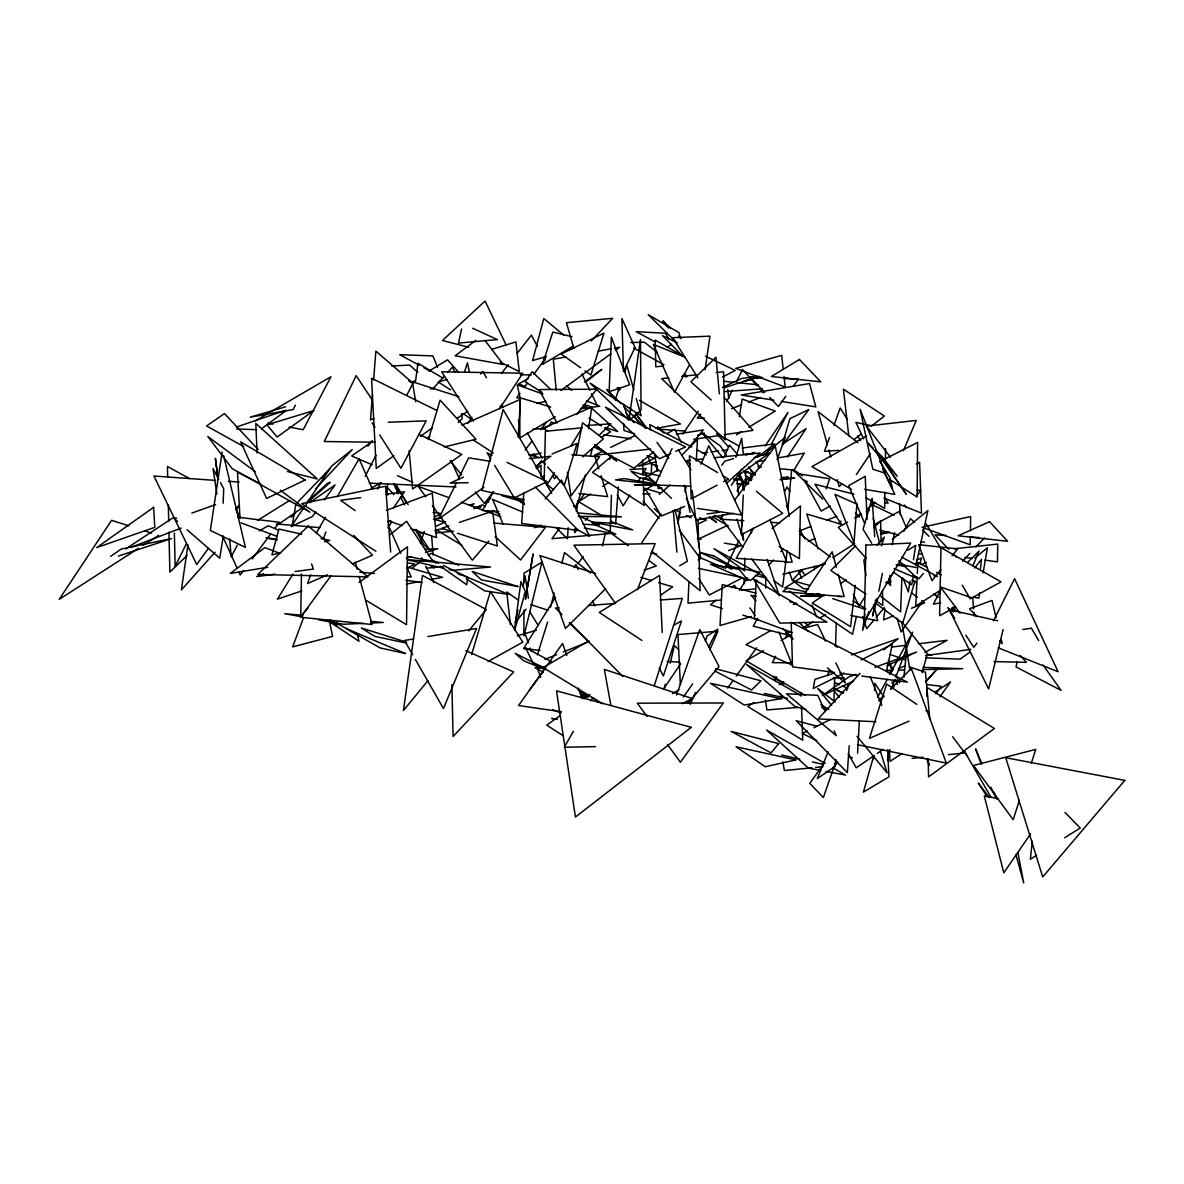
<?xml version="1.0" encoding="UTF-8"?>
<svg xmlns="http://www.w3.org/2000/svg" width="1184" height="1184" viewBox="0 0 1184 1184"><rect width="100%" height="100%" fill="white"/><g stroke="black" fill="none" stroke-linecap="round" stroke-linejoin="round"><path stroke-width="1.5" d="M523.935 610.1L523.92 635.926L542.006 562.06L523.964 573.219L523.964 582.439M540.97 476.382L540.999 465.371L536.648 468.672M750.612 480.512L750.686 473.26L750.982 480.497M301.432 573.944L300.766 616.376L308.018 608.058M884.907 492.13L884.67 508.439L865.682 497.546M885.41 459.496L885.573 448.618M970.318 537.758L970.214 544.818L922.099 527.294L970.643 516.564L970.436 530.698M544.181 480.66L545.395 431.272L582.054 427.824L570.629 446.427M872.963 756.147L872.874 759.788L874.532 756.62M874.606 690.494L874.784 683.212L883.93 697.006M833.921 701.224L834.631 677.514M835.549 646.508L836.259 622.799M611.432 495.178L610.174 533.555L551.951 538.69L559.544 528.227M744.026 583.83L744.233 578.325M744.499 570.969L744.958 558.093M223.14 503.244L223.702 488.755L220.416 482.539M901.912 577.659L900.595 611.876L880.852 596.307M688.94 581.64L688.008 603.144L720.775 600.081M387.035 495.06L387.553 484.123M743.271 495.164L741.376 534.62L782.698 513.353L756.413 491.286M743.537 489.791L743.966 480.822L748.11 484.315M917.141 576.978L915.75 606.06L940.081 590.416M917.319 573.337L917.852 562.43L927.22 567.432M696.296 461.138L697.435 439.471L681.806 455.233M857.586 753.187L859.347 720.745M651.096 474.902L651.822 462.618M518.163 437.281L520.324 401.124M568.187 527.738L567.432 538.779L556.228 527.783M849.224 745.713L847.359 772.619L796.151 720.686L816.99 726.206M523.816 492.825L521.67 523.535L578.354 530.373L535.375 487.068M618.374 486.979L615.636 523.876L611.003 521.093M372.486 394.538L370.503 419.876L373.937 418.529M373.611 380.079L375.876 351.13L412.18 382.521M787.967 508.913L791.608 470.329M903.925 677.174L906.663 649.72M814.311 569.726L814.666 566.218M1032.33 841.158L1030.346 859.214L1036.577 855.322M855.233 585.325L850.6 626.706L812.224 602.967L824.079 594.901M980.456 568.483L981.492 559.366L974.624 567.994M882.361 573.396L878.839 591.201M787.168 550.693L782.654 587.027L774.01 580.752M415.54 381.307L417.908 363.222L442.949 378.14M576.371 511.488L577.748 500.817M514.448 630.258L520.916 581.581L525.311 591.452L514.685 630.302M864.808 614.111L862.603 630.317L868.849 611.566M885.04 608.961L883.501 619.913L893.372 615.813M629.118 419.092L640.455 339.482L641.077 409.99L630.214 419.684M187.945 544.818L181.389 589.913L215.014 552.218M337.188 622.207L336.656 625.848L328.841 620.934M705.102 369.704L709.971 336.152L672.63 337.677L697.938 377.859M835.874 759.477L834.824 766.596L817.315 778.569L828.09 751.825M222.118 452.11L210.352 530.447L245.414 547.378L223.672 455.677M588.537 428.682L591.808 407.148L543.027 428.09L547.63 431.139M739.319 416.946L742.161 399.052L775.209 411.07L748.865 427.217M910.037 581.211L908.335 591.956L903.185 578.354M913.441 559.706L915.706 545.38L907.921 550.205M223.273 536.248L219.721 558.167L187.116 529.796M979.73 592.71L978.798 598.112L973.337 597.195M983.12 572.923L987.426 547.733L974.698 558.197M295.867 504.177L292.315 524.778L303.444 508.173M892.307 544.699L894.542 532.608M576.149 455.085L582.558 422.777L603.396 438.864L582.661 456.861M875.908 600.007L872.593 616.02L877.048 598.29M517.941 610.012L515.292 622.592L526.14 609.183M522.854 586.642L525.119 575.868L528.39 598.275M856.402 616.45L852.554 634.284L789.18 591.156M886.505 671.21L892.366 644.155L861.182 659.976M913.589 575.986L911.665 584.822L893.594 572.301M915.913 565.375L927.886 510.57L892.322 539.356M461.568 329.019L458.474 343.079L497.472 339.601L472.668 328.264M887.408 760.409L889.806 749.59M1017.263 661.575L1016.05 666.932L1061.042 690.361L1043.045 664.964M677.766 523.358L680.164 512.835M684.974 491.819L686.172 486.565M602.478 545.824L605.394 533.318M664.076 689.473L665.304 684.204M670.248 663.129L674.377 645.576L678.476 649.291M680.815 507.314L678.314 517.645L692.64 515.78M1003.1 629.622L988.64 688.925L949.302 609.686L997.683 620.786M846.752 690.435L848.499 683.553M550.56 607.111L554.171 593.051M561.838 563.184L564.546 552.632L590.387 572.938M585.355 474.962L576.49 508.395L573.618 506.056M590.49 455.618L592.355 448.573M922.129 672.704L927.427 653.731L901.675 621.659L909.993 669.966M873.422 757.05L863.402 792.126L888.932 776.852L887.645 749.576M914.951 580.944L902.741 623.258L875.997 603.47M920.027 563.318L921.552 558.019L916.49 560.062M782.461 444.118L789.906 418.707L808.761 409.575L783.038 444.37M428.356 439.619L440.108 400.162L476.012 439.249L444.207 446.93M471.617 654.574L490.398 591.512L522.854 642.142L488.03 661.516M735.871 457.231L741.658 438.184L743.389 454.434M881.518 545.868L884.241 537.077L877.033 545.217M537.432 654.796L547.6 622.074M654.352 685.403L682.28 598.364L660.228 600.051M1019.394 800.369L1013.193 819.713L973.485 765.486L1035.748 749.398L1031.249 763.458M464.631 371.584L467.458 362.852L469.338 371.776M420.379 543.397L424.227 531.468M826.195 488.933L829.673 478.78L796.654 473.496L822.732 499.071M615.31 399.334L619.38 387.553M624.604 372.398L626.928 365.664L633.81 389.847M827.483 675.65L829.259 670.529M835.919 761.564L823.339 797.557L809.812 783.364L824.76 762.392M310.608 574.936L307.559 583.534L327.539 574.817M323.424 538.809L325.866 531.927M676.523 695.023L699.774 629.607L718.999 666.488L688.067 703.222M777.192 459.555L785.244 437.31L763.029 455.455M829.496 437.503L824.449 451.385L838.686 450.32M833.906 425.352L840.211 408.006L846.989 418.855M705.294 641.003L707.144 635.956L717.756 629.207L708.535 647.174M303.637 617.5L292.67 646.878L332.586 636.385L329.285 620.416M891.36 688.94L894.586 680.356M895.874 676.908L912.598 632.226L889.88 674.421M637.466 589.632L655.137 543.574L573.885 545.188L615.636 603.648M972.848 565.952L979.094 551.063L967.506 562.474M549.672 425.382L551.108 422.022L554.512 423.25M903.451 450.616L916.238 420.453L866.348 426.107L890.486 457.202M700.972 464.232L708.816 445.746L741.717 514.981L697.317 508.38M709.852 649.794L717.978 631.19L677.944 634.565L680.356 684.456M690.287 704.302L695.452 692.522M672.068 448.529L655.063 485.026L690.775 486.224M724.06 456.684L729.462 445.154L737.721 454.671M725.333 568.542L738.964 540.407M456.491 482.598L438.642 518.888L483.842 487.364M458.104 479.298L468.657 457.853L490.265 461.301M726.769 401.465L732.289 390.246M736.241 382.24L742.56 369.438L757.153 385.91M186.48 543.5L175.128 566.366L174.374 533.096M295.378 405.15L293.173 409.575L250.238 417.168L285.522 406.793M993.48 620.697L1014.599 578.695L1058.096 671.742L998.29 647.84M940.644 589.854L933.421 604.106L940.673 602.863M377.548 488.948L380.863 482.406M365.19 476.323L375.994 455.248M406.778 395.264L414.267 380.686M237.2 545.262L231.191 556.894L229.666 538.972M766.226 454.168L769.556 447.759M771.228 444.548L787.952 412.491L765.101 445.968M784.533 491.626L787.02 486.905L789.861 491.493M775.727 656.188L772.308 662.626L792.362 662.877M785.14 638.472L787.7 633.632M903.806 531.409L910.6 518.666L914.551 522.455M877.64 697.154L887.26 679.29M689.414 364.85L674.51 392.363L653.302 344.381L685.299 357.287M757.671 618.24L753.276 626.158L789.595 635.482M753.438 528.197L736.211 558.315L786.576 561.734L769.896 519.421M316.335 533.037L325.437 517.245M337.262 496.703L359.078 458.785L372.486 489.184M573.441 731.253L564.25 747.252L595.611 746.616M590.905 700.869L592.74 697.672L598.379 702.452M493.61 491.612L482.347 510.408L498.893 511.592M722.802 514.655L720.908 517.808L742.901 547.215M737.084 491.034L741.835 483.161L744.129 490.102M546.816 485.159L554.438 472.771M629.873 494.956L623.184 505.849L617.204 494.779M638.457 480.956L640.366 477.848M642.276 474.74L646.094 468.524L629.77 469.53M292.996 574.077L277.441 599.134L301.831 590.905M555.548 597.254L523.506 648.625L540.022 650.401M574.003 567.669L575.942 564.546L578.206 569.519M739.526 590.328L747.282 577.925M864.808 597.002L859.007 606.06L853.472 594.353M731.416 485.233L741.776 469.278M499.559 408.776L522.795 373.226L441.676 371.806L473.452 421.178M832.678 769.408L837.739 761.682M787.301 457.083L806.067 428.667L782.298 444.192M641.55 542.968L660.761 514.048M387.804 527.872L391.815 521.892M306.478 503.629L329.759 468.908L297.11 502.874M856.343 474.621L870.284 453.798M393.192 508.484L404.425 491.789L386.191 494.216M682.754 434.158L698.264 411.248M663.484 689.088L680.682 663.75M935.878 693.854L941.102 686.246L926.835 684.559M1030.613 833.847L1003.78 872.786L984.289 795.885L998.482 798.667M467.917 423.236L471.957 417.39M920.723 603.796L901.128 631.99L897.028 618.122M889.791 577.614L892.988 573.13M315.743 511.947L312.517 516.446L291.131 526.658M324.342 499.944L335.072 484.952L309.453 502.786M683.316 697.021L692.729 683.893M939.904 696.754L950.515 681.969L935.419 691.885M727.642 688.052L733.014 680.593M736.226 676.108L756.62 647.766M208.473 548.251L196.722 564.502L153.935 476.027L215.577 480.408M236.238 509.83L239.449 505.39M575.824 505.805L584.511 493.846M609.479 459.451L611.654 456.462M721.722 465.356L724.756 461.183L733.547 458.608M519.924 393.369L516.712 397.78L520.368 398.105M524.216 387.479L527.428 383.068M533.866 374.248L545.661 358.071M785.776 396.433L778.406 406.482L769.733 397.498M793.162 386.369L798.416 379.191L784.045 378.525L787.508 378.14M330.884 575.942L300.514 617.264L372.028 624.516L359.137 576.416M698.22 559.914L700.306 557.072M243.504 570.644L240.248 575.039L238.754 571.754M252.207 558.907L270.677 533.969M275.014 528.108L279.365 522.248L237.88 517.23M976.904 643.164L973.796 647.337L965.789 635.127M529.337 690.228L543.367 671.461M723.572 514.833L720.272 519.214L743.804 520.649M734.554 500.21L775.239 446.087L789.402 516.328M577.792 563.776L583.238 556.613M493.299 491.863L484.493 503.452L475.302 491.996M525.267 449.89L531.868 441.203M540.688 429.629L546.194 422.392M536.026 467.828L541.547 460.62M367.898 446.294L372.383 440.581M501.69 373.138L508.291 364.702M517.097 353.439L531.409 335.146L537.358 346.35M576.697 414.489L596.736 389.21L539.06 389.551L557.087 423.147M321.87 478.38L331.92 465.845L352.255 449.535L315.758 488.666M917.245 494.779L920.708 490.502L917.186 489.998M940.895 569.652L931.941 580.737L918.695 544.699L957.678 548.888L952.084 555.814M688.91 447.582L703.281 429.94L676.493 434.217M427.927 680.667L403.433 710.548L422.481 575.439L486.269 609.494L468.76 630.85M838.746 523.831L841.054 521.064M873.807 620.209L866.718 628.704L862.648 616.672M876.175 617.367L884.433 607.466M471.868 506.19L473.97 503.688L468.775 505.376M700.721 414.06L697.302 418.159L704.376 418.056M923.342 573.5L918.976 578.665L912.82 575.232M545.232 498.923L561.438 480.023L589.602 536.263L575.291 528.656M488.814 541.058L472.298 560.195L432.323 505.627M577.126 529.914L574.743 532.652L574.462 529.115M585.444 520.309L587.826 517.571M768.564 565.478L773.433 559.973M780.759 551.7L783.186 548.947M866.214 557.412L863.817 560.121L866.007 575.838M925.799 681.718L937.846 668.22L925.577 681.866M433.092 388.574L444 376.482M447.641 372.457L452.495 367.084L454.804 372.028M860.043 673.296L818.188 718.925L875.953 721.766M802.264 569.578L792.274 580.382L789.314 572.02M591.334 340.948L612.646 318.318L566.455 322.684L573.84 348.362M962.562 561.201L969.859 553.431M975.956 546.964L984.481 537.906M480.512 374.04L482.939 371.495L486.461 377.74M458.267 422.54L462.16 418.603L461.642 413.512M855.677 545.72L830.768 570.466L865.978 594.146M874.044 527.472L880.6 520.96L881.133 541.177M605.675 588.655L565.478 628.467L539.889 555.607L595.596 573.515M878.735 700.736L883.945 695.585M890.472 689.132L911.34 668.486L946.327 763.103L858.104 744.84M557.072 476.175L554.452 478.721L552.573 475.568M599.104 435.298L610.929 423.798L587.279 425.47M187.116 555.459L169.874 572.05L168.942 532.001M236.164 508.217L238.813 505.657M291.086 516.801L295.142 513.072M307.278 501.912L327.509 483.294L330.247 482.347L307.292 502.652M841.794 484.138L839.145 486.58L837.177 479.609M542.006 477.996L544.729 475.539M726.34 483.457L760.128 453.028L714.233 457.749M291.101 516.994L295.142 513.397M659.325 494.438L670.055 485.011M612.054 455.84L592.518 472.372L644.259 505.405L643.208 478.203M653.701 451.77L634.106 468.168L593.909 446.871M716.113 600.214L710.504 604.802L722.418 608.606M731.549 587.59L734.361 585.296L736.433 588.315M490.96 498.212L485.292 502.786L488.8 501.838M389.728 534.857L406.63 521.3L432.841 561.29L407.548 556.45M586.006 381.914L601.783 369.364L584.378 381.914M771.953 528.582L800.428 505.982L799.422 558.685L779.146 546.668M412.831 567.506L422.644 559.869M428.253 555.518L431.05 553.328L458.844 565.182M853.96 439.619L861.212 434.01M871.35 426.151L884.389 416.043L843.408 389.21L848.795 435.83M757.212 457.424L774.765 443.896L742.131 448.011M883.604 649.868L898.212 638.679L851.548 654.9M475.746 340.43L455.159 355.777L503.289 364.494L484.878 340.311M261.59 428.712L286.054 410.67M560.979 390.528L610.929 353.72M615.325 350.479L619.735 347.238L614.348 348.2M359.107 582.41L407.459 546.816L406.526 624.693L366.004 600.288M854.863 517.896L860.827 513.516M866.792 509.135L875.731 502.578M970.125 651.925L960.209 659.148L925.725 657.83M667.154 347.341L671.432 344.248M393.917 455.677L376.26 468.479L371.554 378.229L436.926 410.522M420.409 436.452L432.175 427.912M738.964 475.05L769.837 452.776L754.312 457.557M560.136 715.61L546.727 725.126L563.495 735.915M583.964 698.693L589.928 694.46M372.324 441.514L351.678 455.973L372.057 464.764M277.781 524.808L306.434 504.887M753.868 702.438L747.888 706.582L802.767 740.252L801.524 707.1M779.25 684.796L783.734 681.673M110.66 556.376L121.271 549.021L171.621 538.542L118.341 556.066M660.554 595.182L672.66 586.835L658.541 582.632M874.251 755.481L856.21 767.809L848.232 753.705M877.255 753.438L883.264 749.324M478.025 508.114L481.074 506.027L474.044 507.699M840.359 583.816L846.294 579.79M535.775 466.289L550.841 456.225L529.307 458.696M426.802 438.272L429.836 436.274M457.054 418.307L467.65 411.307M125.711 548.947L173.056 517.778L176.668 518.296M902.193 753.438L890.042 761.386L889.436 750.612M138.439 548.355L59.2 599.385L111.592 520.309L129.012 525.888M143.101 545.365L158.626 535.346M590.594 494.039L578.562 501.661L600.184 514.611M602.641 486.402L608.665 482.584M784.652 588.078L825.115 562.415M832.9 557.486L854.685 543.663M257.55 520.442L289.754 500.344M1064.638 837.769L1080.222 828.016L1065.038 812.431M736.478 434.824L741.125 431.968M429.037 371.021L447.582 359.818L458.445 372.072M555.252 416.768L519.865 437.976L519.791 397.676L550.738 407.059M573.337 346.024L542.538 364.391L552.81 332.053L571.946 336.67M679.69 565.76L687.371 561.26L675.117 510.097M672.675 693.513L678.994 689.798M255.27 420.853L330.987 376.704L303.193 429.703L289 427.069M643.46 490.812L656.099 483.442M588.907 640.81L543.101 667.584L602.612 703.755M601.235 437.31L610.604 431.849L604.462 427.927M763.562 650.623L746.083 660.761L804.957 695.348M781.055 640.485L790.586 634.95M803.314 627.564L812.846 622.029M819.21 618.344L825.574 614.659M407.074 568.424L414.785 564.058L407.503 562.859M770.74 630.554L745.994 644.644L792.274 665.112L778.939 631.99M259.222 530.861L268.28 525.755L278.166 530.032M866.614 435.904L811.913 466.659L851.444 489.362M830.088 506.042L821.148 511.074L804.336 480.068L807.473 481.814M666.873 433.67L674.821 429.274L681.318 442.505M847.611 522.174L838.302 527.309L866.288 558.478M855.366 517.896L861.567 514.478M866.229 511.917L869.322 510.215M955.769 606.8L939.608 615.71L940.984 547.63L1001.028 581.862L970.318 598.793M528.212 378.584L518.666 383.808L525.311 386.591M916.386 463.995L919.598 462.248L921.492 513.131L883.797 498.005M673.489 625.315L681.436 620.993L663.366 675.96L659.177 667.983M924.822 652.458L947.141 640.307L918.355 643.8M371.169 488.089L380.834 482.85M717.178 485.129L691.219 498.923L689.443 455.766L717.593 472.564M723.676 481.681L728.53 479.091L722.284 475.361M873.984 524.838L899.44 511.37L906.559 528.168M751.455 454.064L754.622 452.406L745.846 454.996M722.536 377.074L735.22 370.429L705.472 356.206M682.398 703.651L692.24 698.53L604.358 669.434L610.885 705.398M879.653 461.656L917.615 442.446L917.126 497.073L889.613 479.416M656.128 457.364L638.664 466.185L656.232 461.819M807.31 731.016L802.338 733.503L816.856 740.622M813.926 727.701L830.458 719.428M844.133 673.119L813.23 688.496L814.903 679.394L834.054 673.119M542.923 428.874L550.915 424.923M554.112 423.339L557.309 421.77M744.928 473.378L748.199 471.78M435.372 531.098L438.687 529.485M602.493 451.37L594.309 455.352L650.697 449.076M610.692 447.374L635.26 435.431M698.59 523.757L706.434 519.983L699.581 517.808M698.664 538.986L726.887 525.666M722.536 387.375L741.702 378.421L759.033 376.246L724.815 387.671M435.682 526.392L445.687 521.774M474.044 508.676L482.391 504.828L485.558 506.545M853.812 680.992L822.451 695.482L848.943 676.922L855.884 674.362M886.831 665.748L916.549 652.014L874.946 667.347M463.477 477.078L450.172 483.102L468.198 482.732M670.869 453.546L659.414 458.682L605.424 407.207L685.595 446.945L675.783 451.341M461.849 425.16L520.442 399.319M352.492 563.924L372.457 555.207L353.764 535.42M909.09 721.1L869.47 738.372L886.638 684.086L916.83 704.362M552.055 453.99L577.067 443.482L564.206 485.544L547.526 466.896M921.285 564.59L926.317 562.489M911.473 608.295L924.645 602.834L921.729 600.614M888.281 672.793L891.656 671.402M898.39 668.62L905.124 665.837M263.44 573.84L256.75 576.593L274.999 574.181M684.618 506.471L661.249 516.046L645.058 488.326L660.45 493.047M544.877 659.355L556.672 654.634M563.406 651.925L588.685 641.787L569.252 622.932M728.589 550.59L740.622 545.794L724.43 543.13M808.213 541.325L815.006 538.616M799.111 531.083L811.129 526.362M826.58 520.294L836.881 516.239M581.477 408.169L588.285 405.505L582.824 405.209M731.49 408.717L741.746 404.75M748.584 402.116L760.542 397.498M131.084 547.304L181.137 528.079M386.398 510.348L432.278 493.166L436.437 537.58L410.641 528.612M534.25 527.709L541.103 525.178M191.852 513.086L215.621 504.591M644.2 570.244L656.276 565.937L648.921 560.624M697.568 435.505L704.347 433.107M236.386 427.069L285.788 410.197M736.152 480.097L739.541 478.958M448.795 525.918L441.78 528.271L452.199 531.601M459.303 522.396L492.603 511.236L497.354 546.002L457.409 533.259M434.143 516.668L439.338 514.966M491.523 349.413L515.928 341.895L519.273 371.613L500.166 362.126M546.52 356.384L532.593 360.587L543.796 318.526L563.673 335.087M569.164 349.546L574.388 347.963M406.319 558.167L411.573 556.613M425.589 552.44L437.858 548.784L425.204 549.42M517.186 635.867L536.441 630.258M751.455 616.509L720.035 625.522L722.27 584.6L755.999 593.14M793.339 604.491L796.817 603.485L789.728 601.694M751.707 379.043L744.04 381.233L752.935 379.235M446.723 379.605L438.184 381.944L450.586 389.832M791.03 631.634L785.702 633.055L792.644 638.857M803.448 628.304L817.656 624.516L825.588 641.21M387.494 521.804L391.046 520.871M280.697 552.721L271.92 554.911L278.965 529.056L301.757 534.176M324.564 541.784L329.818 540.466L321.056 538.498M880.689 534.384L889.539 532.193M782.964 574.329L825.455 563.939M733.917 479.742L739.26 478.499M536.752 403.418L545.676 401.346M756.502 378.451L760.054 377.652M420.675 533.333L424.242 532.578M434.987 530.314L443.926 528.419M754.77 378.17L760.098 377.074M748.332 478.514L751.825 477.803M406.349 584.067L419.018 581.699M431.686 579.346L442.55 577.333L407.148 567.047M755.984 461.923L764.953 460.295M777.488 458.016L804.35 453.132L793.976 470.078L779.546 468.686M565.878 356.961L553.298 359.24L556.228 390.143M598.186 351.13L610.766 348.851M530.402 455.144L541.206 453.191M733.236 513.353L696.355 519.924L686.38 498.597M655.832 428.342L680.474 424.005L639.39 400.251M413.497 638.975L404.499 640.47L412.654 654.722M427.898 636.563L476.516 628.467L443.467 708.535L415.377 659.458M434.78 518.799L442.032 517.6M267.85 567.269L230.332 573.396L264.802 547.63L279.942 553.387M693.75 439.338L718.895 435.52M724.282 434.706L753.024 430.354L724.356 397.691M661.856 488.015L658.319 488.548L657.475 485.026M1022.858 629.488L1031.397 628.201L1038.664 640.588M781.262 478.232L788.292 477.256L781.233 477.463M925.651 655.596L970.776 649.335M360.661 497.62L340.607 500.299L355.17 510.644M295.082 571.517L313.331 569.104L311.57 563.91M580.382 408.717L599.726 406.216L586.583 400.917M706.981 513.915L719.517 512.287L716.276 510.748M702.26 453.043L707.692 452.347M711.318 451.903L718.57 450.986M722.196 450.527L727.642 449.846M891.36 647.086L905.745 645.339M880.822 533.037L887.985 532.238M668.975 377.829L661.693 378.643L725.185 439.915L723.557 371.746L716.276 372.56M681.718 376.408L696.266 374.78M737.854 484.463L741.51 484.064M745.18 483.649L748.836 483.25M779.99 479.786L794.656 478.158L781.736 478.514M954.215 548.769L997.742 544.092L997.461 561.867L984.807 560.121M690.376 460.206L686.705 460.591L690.316 464.661M695.881 459.644L703.222 458.889M912.109 758.382L923.002 757.257M948.414 754.637L964.753 752.95L952.676 736.729M435.756 532.992L453.635 531.202M811.958 767.824L784.37 770.518L782.905 761.919M815.643 767.454L822.998 766.744M426.299 568.187L442.564 566.677M662.996 366.122L655.758 366.774L655.24 340.074L681.614 355.23M430.369 388.914L433.921 388.589M741.273 590.18L755.244 588.966M797.72 707.425L766.921 709.956L765.352 700.04M559.159 607.747L555.488 608.028L561.971 614.6M588.566 605.498L614.289 603.544M724.682 391.578L762.452 388.781M532.696 429.304L545.439 428.401M743.567 454.316L752.624 453.753M784.8 562.444L792.155 562.06L789.521 553.342M391.712 365.96L409.664 365.101L417.76 372.398M822.022 595.182L800.488 596.218L821.948 596.381M363.296 623.376L343.39 624.279L318.511 619.794M370.533 623.05L383.187 622.473L370.429 621.348M885.514 582.617L890.827 582.395L889.835 575.306M388.278 422.244L426.166 420.868L400.932 468.272L379.738 434.957M630.82 342.576L644.407 342.191L657.224 352.358M735.59 479.801L741.125 479.638M744.81 479.535L750.345 479.387M886.032 670.41L891.508 670.292M898.804 670.129L904.28 670.011M922.528 669.596L962.696 668.708L923.106 667.406M658.496 484.966L634.55 484.922L658.585 485.484M918.799 553.905L922.425 553.92M838.05 596.499L841.617 596.529M520.338 374.78L531.113 374.914M578.192 516.372L621.437 516.89L577.452 512.85M375.091 442.224L324.298 441.528L356.147 375.624L372.264 399.97M776.956 677.115L773.3 677.07L783.912 683.997M833.462 677.884L844.399 678.032M994.072 661.575L1026.38 662.344L1020.238 655.448M236.682 428.993L256.543 429.659M926.702 654.5L932.074 654.693M642.808 493.802L650.031 494.098M369.245 483.131L455.958 486.964M920.856 541.961L924.541 542.124M762.496 377.533L749.916 376.941L764.775 392.363M583.016 524.246L599.341 525.045L579.716 516.357M543.915 668.22L535.05 667.761L543.012 672.068M667.14 661.427L679.882 662.152M770.947 522.322L780.004 522.869M946.031 535.508L935.034 534.828L948.813 549.317M969.829 537.003L978.99 537.566M735.042 478.691L742.412 479.209M746.098 479.461L751.618 479.86M658.052 429.111L685.743 431.065M228.26 481.296L239.138 482.066M477.108 506.811L480.704 507.092M571.946 454.745L599.592 456.832L570.984 495.918L567.358 472.327M493.846 523.047L545.41 527.383L520.575 560.002L495.178 536.589M276.272 523.935L319.932 527.664M302.986 615.325L284.767 613.712L302.527 616.908M407.533 559.618L490.531 567.032L452.702 570.318L449.224 569.519M822.362 595.123L782.831 591.512L787.493 588.137L806.704 591.882M359.744 572.138L374.44 573.53M407.533 576.667L411.203 577.008L406.748 566.87M757.908 466.585L761.519 466.94M723.394 381.218L734.435 382.358M738.106 382.743L758.337 384.844M808.687 589.144L803.211 588.581L792.851 580.708L810.004 585.562M578.843 493.565L607.658 496.599L601.028 475.687M656.247 484.256L615.517 479.89L624.116 478.602L656.202 483.945M650.904 553.209L656.395 553.831M581.24 696.177L586.613 696.799M736.907 483.62L742.338 484.271M892.943 680.534L896.51 680.963M266.37 537.891L277.174 539.194M556.968 719.088L551.611 718.436L557.013 719.324M433.152 512.45L440.433 513.412M405.964 580.308L422.081 582.454M834.439 672.423L792.525 666.829L791.223 622.325L907.344 682.132L861.774 676.064M839.9 673.148L858.134 675.576M884.492 502.638L888.104 503.141L885.306 498.346M964.945 557.368L972.168 558.374M649.809 479.298L639.242 477.818L631.072 471.35L648.403 476.101M561.423 711.776L518.577 705.531L562.578 643.445L566.84 655.492M603.781 434.794L630.924 438.79M773.966 400.222L741.214 394.997L809.545 383.542L815.806 406.911L781.233 401.391M697.465 538.69L701.061 539.282M864.453 489.258L894.838 494.409L884.063 471.868M267.688 423.147L273.016 424.124M266.222 537.995L277.056 539.993M820.778 770.444L808.42 768.12L766.596 730.099L824.996 763.369M826.077 771.435L845.509 775.076L832.885 767.868M896.17 564.842L904.754 566.514L917.704 578.665L894.098 568.675M817.182 593.924L822.421 594.945M898.538 564.087L916.09 567.536M850.778 615.443L877.699 620.756L873.748 604.728M584.334 527.931L615.813 534.206L592.488 523.565M756.176 596.322L750.893 595.271L755.999 600.569M933.924 575.794L937.373 576.519L901.705 557.102M764.316 693.439L787.464 698.338M406.512 643.075L374.78 636.356L361.283 627.949L406.615 642.202M698.397 568.35L742.634 577.718L709.246 594.99L698.871 578.695M870.136 425.485L855.928 422.392L863.61 438.85M524.453 499.811L481.829 490.457L503.156 409.531L551.714 493.358M660.021 475.968L644.096 472.372L671.491 498.331M781.751 755.037L799.748 759.107M812.357 761.948L823.146 764.39M407.474 559.854L444 568.305M805.771 709.29L795.189 706.73L746.66 664.594L800.932 695.541M287.431 471.513L317.327 478.987L255.803 423.428L257.061 452.969M853.901 494.113L814.903 484.271L841.928 525.148M468.76 347.267L442.431 340.489L485.07 301.047L506.323 345.417M879.608 530.092L898.686 535.064M755.362 575.35L765.841 578.088M715.521 668.723L760.942 680.815L751.5 689.991L714.648 670.914M433.418 519.11L445.154 522.396M528.73 454.73L539.016 457.616M657.638 465.963L650.786 463.936L647.692 455.529M842.135 524.497L806.778 514.034L818.144 548.917M640.87 577.378L651.466 580.53M502.134 495.711L523.343 502.075M634.491 433.744L624.012 430.502L623.568 423.31M742.856 615.118L758.174 620.002M459.022 396.699L412.358 381.766L415.673 401.598M144.7 530.891L151.656 533.126M605.749 427.676L617.752 431.553L589.351 406.156M530.787 604.654L547.911 610.189M817.3 593.51L824.168 595.789M832.766 598.63L865.4 609.42M647.041 455.677L655.433 458.519M743.36 470.936L755.407 475.05M656.025 482.732L643.978 478.617L657.904 469.767L661.027 471.646M499.826 406.171L503.23 407.355L501.468 404.232M388.278 520.827L402.042 525.607M543.841 667.495L533.392 663.824L525.578 647.692L551.241 661.575M542.923 394.02L517.201 384.889L520.338 398.875M890.338 654.486L898.774 657.505M902.149 658.718L905.523 659.917M449.21 497.783L418.263 486.446L425.826 496.777M461.242 502.179L500.788 516.668M792.274 632.641L754.312 618.433L756.265 580.071L758.87 582.646M241.27 522.928L277.263 536.485M552.588 709.616L561.068 713.034M580.234 693.824L586.879 696.518M522.81 512.08L492.633 499.382L503.022 524.038M545.188 669.759L523.417 660.613L515.262 653.346L545.75 668.856M713.996 515.41L722.196 518.873M397.528 475.761L412.816 482.347M698.708 557.028L723.676 567.832M834.646 682.561L839.574 684.707M842.86 686.143L847.788 688.274M915.439 563.17L918.577 564.546M465.83 650.652L513.678 671.95L453.072 736.478L451.903 684.707M523.95 502.312L519.036 500.107L523.683 502.697M418.692 434.232L461.76 454.419L412.654 488.962L409.116 450.675M871.32 504.369L894.053 515.203M677.381 342.783L662.507 335.664L682.976 356.443M492.056 455.204L487.053 452.806L490.812 459.022M507.063 462.411L547.067 481.651L514.33 497.931L494.586 465.253M432.012 559.958L438.509 563.14M443.378 565.523L467.739 577.452L466.718 584.748L440.566 566.337M843.378 693.202L835.179 689.192L843.2 693.395M849.12 756.443L852.347 758.026M674.998 509.727L679.853 512.169M686.32 515.425L691.175 517.852M260.317 483.679L237.496 472.105L239.982 518.089M408.702 380.996L411.973 382.698M330.07 619.928L357.42 634.224L358.959 641.269L327.554 620.327M936.588 572.449L941.265 574.95M691.856 447.064L649.705 424.523L650.593 429.94M696.71 449.654L706.448 454.863M745.343 475.657L751.84 479.12M655.581 342.117L636.134 331.668L665.364 333.237L669.049 339.26M419.136 365.19L399.763 354.712L432.87 355.91L437.651 367.484M423.99 367.81L430.443 371.288M493.462 510.822L499.796 514.241M189.632 478.662L167.418 466.466L167.684 477.389M633.632 348.052L664.017 364.746M683.212 375.298L686.409 377.06M243.8 446.62L206.593 425.988L224.442 413.586L258.097 449.461M739.29 446.176L716.468 433.462L728.545 446.916M766.004 577.659L713.922 548.636L743.878 570.274M821.696 707.366L826.476 710.104M713.02 517.097L728.323 525.874M734.021 478.795L737.114 480.586L738.683 495.06M620.431 389.284L617.264 387.449L619.143 390.528M820.867 704.687L828.815 709.364M430.858 566.1L433.98 567.95M731.771 569.297L725.54 565.567L760.01 572.198L750.449 580.515L745.787 577.703M436.674 529.988L461.878 545.232M853.102 600.939L865.696 608.635M542.154 392.452L525.237 381.81L532.193 371.746L550.767 389.566M589.084 418.085L601.383 425.959M375.905 551.27L301.757 503.659L385.614 486.239L390.661 552.055M912.02 580.042L916.668 583.061M933.673 594.116L936.766 596.114M473.496 440.078L493.373 453.043M460.339 574.98L457.32 572.997L508.632 594.427L484.522 590.816L466.378 578.932M641.906 640.426L599.252 612.439L659.547 575.454L662.211 632.389M793.694 471.114L798.194 474.118M875.168 600.318L882.82 605.468L882.435 590.772M925.888 710.444L928.907 712.472M709.172 517.275L716.483 522.277L709.675 516.994M524.527 504.399L513.308 496.644M793.295 469.53L802.367 475.79M463.196 413.645L470.596 418.736M578.088 689.991L588.552 697.198M516.653 498.908L524.038 503.999M518.548 600.258L506.737 591.97L510.467 624.678M431.849 560.195L436.2 563.258M580.5 367.676L561.201 354.016L603.958 333.163L590.89 375.032L584.955 370.829M609.183 531.882L628.319 545.72M594.679 444.799L616.79 460.976L594.945 444.844M255.152 471.602L207.792 436.482L232.182 468.642L309.912 512.198L280.312 490.25M911.532 592.814L917.363 597.269M799.688 533.644L830.25 556.909M953.401 611.98L947.748 607.629L954.763 618.314M533.466 453.975L536.219 456.106M835.208 702.008L817.73 688.466L831.597 705.353M857.986 442.698L818.114 411.662L827.394 444.77M750.641 470.625L754.889 473.94M684.263 373.804L687.12 376.068M898.745 560.89L905.864 566.559M546.372 483.901L553.535 489.732M651.555 551.122L700.114 590.727L699.004 554.127M827.364 667.865L845.42 682.946L835.904 662.907M174.892 519.154L177.6 521.508M711.199 399.97L690.879 381.796L715.98 357.242L719.354 393.813M566.352 385.599L571.768 390.424M934.561 593.954L938.276 597.313M822.244 706.271L826.24 709.882M805.002 622.606L809.057 626.321M654.249 508.632L660.894 514.788M872.934 447.892L867.62 442.875L897.25 476.294L882.213 456.669L875.583 450.394M922.454 530.018L929.026 536.322M834.824 644.88L837.428 647.382M670.677 328.456L662.877 320.864L668.412 328.042M678.491 336.034L681.096 338.565M675.072 341.036L648.21 314.663L679.039 332.66L680.282 337.958M799.111 622.429L808.198 631.412M657.549 426.773L663.972 433.181M951.877 607.821L955.71 611.64M621.008 403.714L606.83 389.506L615.872 400.562M623.583 406.304L645.472 428.268M569.741 622.503L622.843 676.478M904.369 505.05L906.885 507.64M782.831 628.364L793.058 638.946M953.83 554.586L956.332 557.22M643.03 501.409L659.177 518.488M977.066 616.79L969.518 608.739L991.985 600.421L996.084 617.708M999.725 640.944L1002.241 643.622L1001.427 640.174M386.591 486.698L394.08 494.705M855.558 513.042L859.258 517.156M886.979 581.522L890.634 585.592L888.784 578.502M542.76 461.568L545.143 464.232M759.58 388.663L763.236 392.777M748.332 466.896L754.223 473.689M723.01 457.808L701.964 432.826L720.346 445.939L726.399 455.056M737.025 474.458L744.04 482.791M857.038 736.3L887.112 772.871L880.541 751.796M626.055 412.979L633.958 422.644M834.661 691.619L839.264 697.228M450.068 460.532L461.538 474.843M989.439 797.676L978.354 783.127L987.249 796.728M960.135 613.268L940.422 586.953L972.774 598.127L973.588 608.813M751.707 558.981L778.11 594.279M663.321 451.163L668.679 458.312L656.957 442.372M800.917 569.622L805.209 575.409M952.957 607.022L956.139 611.329M679.128 529.781L700.632 558.937L692.211 490.576M646.301 427.868L635.645 413.364L646.257 428.12M647.041 716.468L637.347 703.178L723.32 702.985L680.43 762.23L667.51 744.514M654.959 465.253L657.978 469.648M749.901 607.925L755.066 615.473M739.482 474.799L741.495 477.833M394.154 483.412L408.14 504.517M416.576 529.618L430.547 551.33L423.961 544.758L415.155 529.411M372.028 422.836L374.928 427.38M678.269 449.698L690.849 469.678M857.63 435.904L860.531 440.552M529.662 611.64L538.232 625.433M871.705 543.234L863.062 529.233L872.134 498.227L874.695 536.648M880.319 462.026L889.894 477.7L892.484 488.518L882.642 468.968M629.444 407.444L631.324 410.522M634.136 415.14L638.827 422.821M926.243 523.935L940.362 547.689M527.294 432.974L542.272 458.208M962.192 585.192L969.696 597.905M990.89 797.098L964.56 751.5L966.914 755.57M406.23 502.194L396.314 485.055L397.025 493.654M786.472 505.908L788.233 509.061M799.703 529.529L805.002 538.972M236.075 509.801L240.367 517.63M543.308 357.553L545.01 360.75M393.562 483.856L398.668 493.565M400.37 496.792L404.632 504.887M218.774 479.431L213.031 468.538L216.894 494.009M386.265 491.464L387.967 494.734M888.311 660.258L893.15 669.937M895.578 674.762L899.603 682.813M756.576 461.686L759.714 468.035M421.608 557.856L423.236 561.142M425.678 566.07L433.803 582.498M581.951 373.952L589.913 390.365M591.512 393.65L597.091 405.15M990.86 787.212L996.395 798.815M825.174 711.48L817.744 695.348L786.457 693.78L836.318 735.693L834.084 730.854M451.074 460.635L459.51 478.972M592.548 600.954L594.812 605.912M222.34 535.568L237.274 568.453M388.13 524.645L400.784 553.357M981.995 763.843L975.601 748.865L981.062 763.902M994.057 792.14L996.898 798.786M891.878 681.999L894.009 687.016M864.705 523.565L848.736 485.647L865.223 476.294L867.043 519.391M870.27 676.73L881.799 705.472M889.406 663.928L892.114 670.81M895.504 679.424L897.531 684.589M926.658 758.604L929.366 765.5L927.368 758.589M798.919 571.443L801.553 578.192M812.061 605.187L816.664 616.997M773.788 676.316L775.727 681.496M780.226 693.587L782.165 698.752M524.66 632.493L528.345 642.838M530.195 648.018L531.424 651.466M536.337 665.26L540.644 677.337M578.443 688.17L582.099 698.486M910.57 670.351L909.371 666.873L925.444 672.246L929.766 718.777M623.435 404.336L628.882 420.305L590.106 383.142L641.166 415.762L636.267 398.49M767.128 559.381L779.205 595.744M736.848 519.184L743.596 540.304L742.812 533.066M594.96 456.536L598.823 468.731M828.874 449.994L830.828 456.965M1016.005 854.952L1023.731 882.953L1017.811 852.302M836.304 567.299L832.16 551.774L804.661 593.569L844.118 596.618L838.139 574.196M355.318 562.163L357.228 569.297M873.17 518.222L879.608 543.042M518.311 420.246L519.199 423.813M739.645 473.215L743.419 489.199M684.382 485.262L690.05 512.42M654.471 453.398L657.446 471.439M217.782 476.619L215.37 458.282L217.664 476.086M783.216 369.408L781.662 355.348L735.782 368.402L785.17 386.976L784 376.438M727.79 389.684L728.767 398.431M741.436 520.398L742.028 525.829M745.121 470.684L746.482 483.324M751.248 529.366L751.588 532.978M673.267 510.437L676.893 552.158M973.855 612.38L974.121 615.932M899.47 503.57L900.269 514.626M431.716 536.589L433.048 555.03M642.498 460.058L643.06 474.562M800.976 692.374L801.109 696.059M697.938 519.362L698.782 546.801M168.32 504.695L168.69 521.078M926.88 696.429L926.687 687.282L994.427 728.471L928.567 776.896L928.182 758.604M765.722 577.259L765.737 588.048M865.918 545.099L864.32 621.674L910.659 543.086L865.918 545.099M611.388 337.351L609.124 391.712L629.651 384.8L611.388 337.351M856.861 504.058L854.049 542.686L834.972 494.379L856.861 504.058M533.037 554.171L525.474 599.178L533.037 554.171M635.038 347.548L623.465 371.45L621.896 318.496L635.038 347.548M778.672 743.596L771.08 752.891L731.209 731.446L778.672 743.596M1124.8 780.374L1042.704 876.974L1005.749 757.716L1124.8 780.374M308.299 525.992L257.801 574.462L367.854 576.874L308.299 525.992M691.278 727.331L575.424 817.019L556.51 690.849L691.278 727.331M313.701 410.611L277.115 437.044L266.948 424.804L313.701 410.611M153.594 507.374L96.718 547.585L154.823 527.309L153.594 507.374M799.437 359.477L771.361 376.497L820.778 381.855L799.437 359.477M305.161 480.008L266.607 498.42L240.663 441.869L305.161 480.008M989.543 521.685L958.078 535.775L1007.614 541.266L989.543 521.685M795.766 759.906L765.293 766.744L736.078 746.778L795.766 759.906M780.67 698.664L744.277 705.072L710.504 683.301L780.67 698.664M826.684 621.94L779.842 623.139L753.572 579.183L826.684 621.94M616.346 523.417L591.793 522.07L632.67 529.914L616.346 523.417M739.186 569.356L710.4 564.206L748.066 580.515L739.186 569.356M517.926 586.554L481.474 579.938L472.179 571.472L517.926 586.554M405.505 653.524L380.168 647.929L346.172 628.645L405.505 653.524M713.686 555.873L699.966 552.395L733.769 567.462L713.686 555.873M885.262 473.215L872.845 469.234L860.146 409.353L885.262 473.215M906.189 494.039L880.112 456.136L906.189 494.039"/></g></svg>
